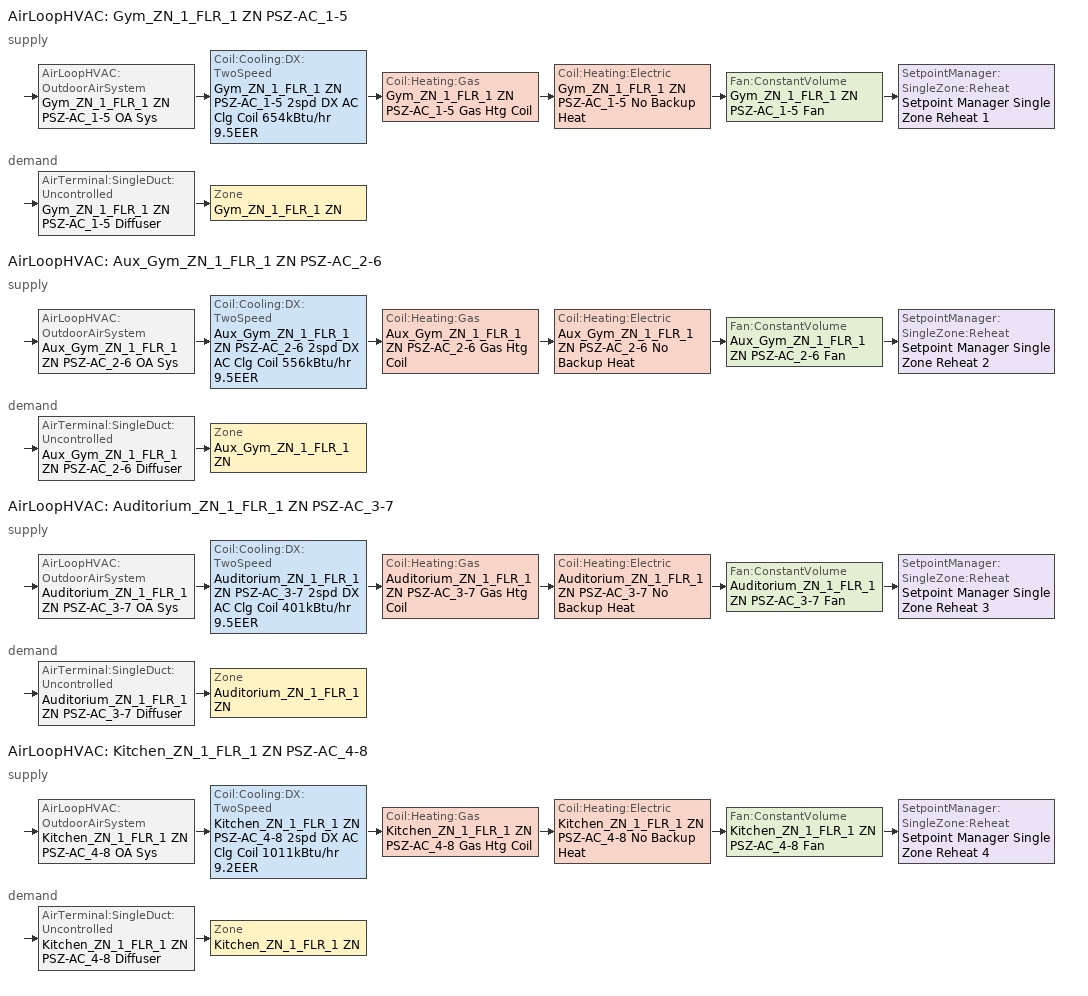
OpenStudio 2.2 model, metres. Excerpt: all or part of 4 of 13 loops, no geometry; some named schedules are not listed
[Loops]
AirLoopHVAC 'Gym_ZN_1_FLR_1 ZN PSZ-AC_1-5'
 supply: AirLoopHVAC:OutdoorAirSystem 'Gym_ZN_1_FLR_1 ZN PSZ-AC_1-5 OA Sys' > Coil:Cooling:DX:TwoSpeed 'Gym_ZN_1_FLR_1 ZN PSZ-AC_1-5 2spd DX AC Clg Coil 654kBtu/hr 9.5EER' > Coil:Heating:Gas 'Gym_ZN_1_FLR_1 ZN PSZ-AC_1-5 Gas Htg Coil' > Coil:Heating:Electric 'Gym_ZN_1_FLR_1 ZN PSZ-AC_1-5 No Backup Heat' > Fan:ConstantVolume 'Gym_ZN_1_FLR_1 ZN PSZ-AC_1-5 Fan' > SetpointManager:SingleZone:Reheat 'Setpoint Manager Single Zone Reheat 1'
 demand: AirTerminal:SingleDuct:Uncontrolled 'Gym_ZN_1_FLR_1 ZN PSZ-AC_1-5 Diffuser' > Zone 'Gym_ZN_1_FLR_1 ZN'
AirLoopHVAC 'Aux_Gym_ZN_1_FLR_1 ZN PSZ-AC_2-6'
 supply: AirLoopHVAC:OutdoorAirSystem 'Aux_Gym_ZN_1_FLR_1 ZN PSZ-AC_2-6 OA Sys' > Coil:Cooling:DX:TwoSpeed 'Aux_Gym_ZN_1_FLR_1 ZN PSZ-AC_2-6 2spd DX AC Clg Coil 556kBtu/hr 9.5EER' > Coil:Heating:Gas 'Aux_Gym_ZN_1_FLR_1 ZN PSZ-AC_2-6 Gas Htg Coil' > Coil:Heating:Electric 'Aux_Gym_ZN_1_FLR_1 ZN PSZ-AC_2-6 No Backup Heat' > Fan:ConstantVolume 'Aux_Gym_ZN_1_FLR_1 ZN PSZ-AC_2-6 Fan' > SetpointManager:SingleZone:Reheat 'Setpoint Manager Single Zone Reheat 2'
 demand: AirTerminal:SingleDuct:Uncontrolled 'Aux_Gym_ZN_1_FLR_1 ZN PSZ-AC_2-6 Diffuser' > Zone 'Aux_Gym_ZN_1_FLR_1 ZN'
AirLoopHVAC 'Auditorium_ZN_1_FLR_1 ZN PSZ-AC_3-7'
 supply: AirLoopHVAC:OutdoorAirSystem 'Auditorium_ZN_1_FLR_1 ZN PSZ-AC_3-7 OA Sys' > Coil:Cooling:DX:TwoSpeed 'Auditorium_ZN_1_FLR_1 ZN PSZ-AC_3-7 2spd DX AC Clg Coil 401kBtu/hr 9.5EER' > Coil:Heating:Gas 'Auditorium_ZN_1_FLR_1 ZN PSZ-AC_3-7 Gas Htg Coil' > Coil:Heating:Electric 'Auditorium_ZN_1_FLR_1 ZN PSZ-AC_3-7 No Backup Heat' > Fan:ConstantVolume 'Auditorium_ZN_1_FLR_1 ZN PSZ-AC_3-7 Fan' > SetpointManager:SingleZone:Reheat 'Setpoint Manager Single Zone Reheat 3'
 demand: AirTerminal:SingleDuct:Uncontrolled 'Auditorium_ZN_1_FLR_1 ZN PSZ-AC_3-7 Diffuser' > Zone 'Auditorium_ZN_1_FLR_1 ZN'
AirLoopHVAC 'Kitchen_ZN_1_FLR_1 ZN PSZ-AC_4-8'
 supply: AirLoopHVAC:OutdoorAirSystem 'Kitchen_ZN_1_FLR_1 ZN PSZ-AC_4-8 OA Sys' > Coil:Cooling:DX:TwoSpeed 'Kitchen_ZN_1_FLR_1 ZN PSZ-AC_4-8 2spd DX AC Clg Coil 1011kBtu/hr 9.2EER' > Coil:Heating:Gas 'Kitchen_ZN_1_FLR_1 ZN PSZ-AC_4-8 Gas Htg Coil' > Coil:Heating:Electric 'Kitchen_ZN_1_FLR_1 ZN PSZ-AC_4-8 No Backup Heat' > Fan:ConstantVolume 'Kitchen_ZN_1_FLR_1 ZN PSZ-AC_4-8 Fan' > SetpointManager:SingleZone:Reheat 'Setpoint Manager Single Zone Reheat 4'
 demand: AirTerminal:SingleDuct:Uncontrolled 'Kitchen_ZN_1_FLR_1 ZN PSZ-AC_4-8 Diffuser' > Zone 'Kitchen_ZN_1_FLR_1 ZN'
[Sizing:Zone] Zone Cooling Design Supply Air Temperature Input Method=SupplyAirTemperature; Zone Cooling Design Supply Air Temperature {C}=12.8; Zone Cooling Design Supply Air Temperature Difference {deltaC}=11.11; Zone Heating Design Supply Air Temperature Input Method=SupplyAirTemperature; Zone Heating Design Supply Air Temperature {C}=40; Zone Heating Design Supply Air Temperature Difference {deltaC}=11.11; Zone Cooling Design Supply Air Humidity Ratio {kg-H2O/kg-air}=0.0085; Zone Heating Design Supply Air Humidity Ratio {kg-H2O/kg-air}=0.008; Cooling Design Air Flow Method=DesignDay; Heating Design Air Flow Method=DesignDay; Account for Dedicated Outdoor Air System=No; Dedicated Outdoor Air System Control Strategy=NeutralSupplyAir; Dedicated Outdoor Air Low Setpoint Temperature for Design {C}=autosize; Dedicated Outdoor Air High Setpoint Temperature for Design {C}=autosize
Auditorium_ZN_1_FLR_1 ZN; Aux_Gym_ZN_1_FLR_1 ZN; Gym_ZN_1_FLR_1 ZN; Kitchen_ZN_1_FLR_1 ZN
[Zone equipment]
Auditorium_ZN_1_FLR_1 ZN: Auditorium_ZN_1_FLR_1 ZN PSZ-AC_3-7 Diffuser
Aux_Gym_ZN_1_FLR_1 ZN: Aux_Gym_ZN_1_FLR_1 ZN PSZ-AC_2-6 Diffuser
Gym_ZN_1_FLR_1 ZN: Gym_ZN_1_FLR_1 ZN PSZ-AC_1-5 Diffuser
Kitchen_ZN_1_FLR_1 ZN: Kitchen_ZN_1_FLR_1 ZN PSZ-AC_4-8 Diffuser, Kitchen_ZN_1_FLR_1 ZN Exhaust Fan
[AirLoopHVAC] Availability Schedule=SchoolSecondary HVACOperationSchd; Design Supply Air Flow Rate {m3/s}=AutoSize
Name | Availability Manager
Gym_ZN_1_FLR_1 ZN PSZ-AC_1-5 | Availability Manager Night Cycle 5
Aux_Gym_ZN_1_FLR_1 ZN PSZ-AC_2-6 | Availability Manager Night Cycle 6
Auditorium_ZN_1_FLR_1 ZN PSZ-AC_3-7 | Availability Manager Night Cycle 7
Kitchen_ZN_1_FLR_1 ZN PSZ-AC_4-8 | Availability Manager Night Cycle 8
[Sizing:System] Type of Load to Size On=Sensible; Design Outdoor Air Flow Rate {m3/s}=Autosize; Minimum System Air Flow Ratio=1; Preheat Design Temperature {C}=7; Preheat Design Humidity Ratio {kg-H2O/kg-Air}=0.008; Precool Design Temperature {C}=12.8; Precool Design Humidity Ratio {kg-H2O/kg-Air}=0.008; Central Cooling Design Supply Air Temperature {C}=12.8; Central Heating Design Supply Air Temperature {C}=40; Sizing Option=Coincident; 100% Outdoor Air in Cooling=No; 100% Outdoor Air in Heating=No; Central Cooling Design Supply Air Humidity Ratio {kg-H2O/kg-Air}=0.0085; Central Heating Design Supply Air Humidity Ratio {kg-H2O/kg-Air}=0.008; Cooling Design Air Flow Method=DesignDay; Cooling Design Air Flow Rate {m3/s}=0; Heating Design Air Flow Method=DesignDay; Heating Design Air Flow Rate {m3/s}=0; System Outdoor Air Method=ZoneSum; Zone Maximum Outdoor Air Fraction=1; Cooling Supply Air Flow Rate Per Floor Area {m3/s-m2}=0.00996765; Cooling Fraction of Autosized Cooling Supply Air Flow Rate=1; Cooling Supply Air Flow Rate Per Unit Cooling Capacity {m3/s-W}=3.94755e-05; Heating Supply Air Flow Rate Per Floor Area {m3/s-m2}=0.00996765; Heating Fraction of Autosized Heating Supply Air Flow Rate=1; Heating Fraction of Autosized Cooling Supply Air Flow Rate=1; Heating Supply Air Flow Rate Per Unit Heating Capacity {m3/s-W}=3.15882e-05; Cooling Design Capacity Method=CoolingDesignCapacity; Cooling Design Capacity {W}=autosize; Cooling Design Capacity Per Floor Area {W/m2}=234.7; Fraction of Autosized Cooling Design Capacity=1; Heating Design Capacity Method=HeatingDesignCapacity; Heating Design Capacity {W}=autosize; Heating Design Capacity Per Floor Area {W/m2}=157; Fraction of Autosized Heating Design Capacity=1; Central Cooling Capacity Control Method=OnOff
Gym_ZN_1_FLR_1 ZN PSZ-AC_1-5; Aux_Gym_ZN_1_FLR_1 ZN PSZ-AC_2-6; Auditorium_ZN_1_FLR_1 ZN PSZ-AC_3-7; Kitchen_ZN_1_FLR_1 ZN PSZ-AC_4-8
[Controller:OutdoorAir] Minimum Outdoor Air Flow Rate {m3/s}=0; Maximum Outdoor Air Flow Rate {m3/s}=Autosize; Economizer Control Type=NoEconomizer; Economizer Control Action Type=ModulateFlow; Economizer Maximum Limit Dry-Bulb Temperature {C}=28; Economizer Maximum Limit Enthalpy {J/kg}=64000; Economizer Minimum Limit Dry-Bulb Temperature {C}=-100; Lockout Type=LockoutWithCompressor; Minimum Limit Type=FixedMinimum; Minimum Outdoor Air Schedule=Always On Discrete; High Humidity Control=No; Heat Recovery Bypass Control Type=BypassWhenWithinEconomizerLimits
Name | Controller Mechanical Ventilation
Gym_ZN_1_FLR_1 ZN PSZ-AC_1-5 OA Sys Controller | Controller Mechanical Ventilation 1
Aux_Gym_ZN_1_FLR_1 ZN PSZ-AC_2-6 OA Sys Controller | Controller Mechanical Ventilation 2
Auditorium_ZN_1_FLR_1 ZN PSZ-AC_3-7 OA Sys Controller | Controller Mechanical Ventilation 3
Kitchen_ZN_1_FLR_1 ZN PSZ-AC_4-8 OA Sys Controller | Controller Mechanical Ventilation 4
[Controller:MechanicalVentilation] Availability Schedule=Always On Discrete; System Outdoor Air Method=ZoneSum
Controller Mechanical Ventilation 1; Controller Mechanical Ventilation 2; Controller Mechanical Ventilation 3; Controller Mechanical Ventilation 4
[AirLoopHVAC:OutdoorAirSystem]
Name | Controller
Gym_ZN_1_FLR_1 ZN PSZ-AC_1-5 OA Sys | Gym_ZN_1_FLR_1 ZN PSZ-AC_1-5 OA Sys Controller
Aux_Gym_ZN_1_FLR_1 ZN PSZ-AC_2-6 OA Sys | Aux_Gym_ZN_1_FLR_1 ZN PSZ-AC_2-6 OA Sys Controller
Auditorium_ZN_1_FLR_1 ZN PSZ-AC_3-7 OA Sys | Auditorium_ZN_1_FLR_1 ZN PSZ-AC_3-7 OA Sys Controller
Kitchen_ZN_1_FLR_1 ZN PSZ-AC_4-8 OA Sys | Kitchen_ZN_1_FLR_1 ZN PSZ-AC_4-8 OA Sys Controller
[AvailabilityManager:NightCycle] Control Type=CycleOnAny; Thermostat Tolerance {deltaC}=1; Cycling Run Time {s}=3600
Availability Manager Night Cycle 5; Availability Manager Night Cycle 6; Availability Manager Night Cycle 7; Availability Manager Night Cycle 8
[SetpointManager:SingleZone:Reheat] Minimum Supply Air Temperature {C}=10; Maximum Supply Air Temperature {C}=50
Name | Control Zone
Setpoint Manager Single Zone Reheat 1 | Gym_ZN_1_FLR_1 ZN
Setpoint Manager Single Zone Reheat 2 | Aux_Gym_ZN_1_FLR_1 ZN
Setpoint Manager Single Zone Reheat 3 | Auditorium_ZN_1_FLR_1 ZN
Setpoint Manager Single Zone Reheat 4 | Kitchen_ZN_1_FLR_1 ZN
[Fan:ConstantVolume] Availability Schedule=SchoolSecondary HVACOperationSchd; Pressure Rise {Pa}=1018.77; Maximum Flow Rate {m3/s}=AutoSize
Name | Fan Efficiency | Motor Efficiency
Gym_ZN_1_FLR_1 ZN PSZ-AC_1-5 Fan; Aux_Gym_ZN_1_FLR_1 ZN PSZ-AC_2-6 Fan | 0.5915 | 0.91
Auditorium_ZN_1_FLR_1 ZN PSZ-AC_3-7 Fan | 0.58175 | 0.895
Kitchen_ZN_1_FLR_1 ZN PSZ-AC_4-8 Fan | 0.6045 | 0.93
[Coil:Heating:Gas] Availability Schedule=Always On Discrete; Gas Burner Efficiency=0.8; Nominal Capacity {W}=AutoSize; Parasitic Electric Load {W}=0; Parasitic Gas Load {W}=0
Gym_ZN_1_FLR_1 ZN PSZ-AC_1-5 Gas Htg Coil; Aux_Gym_ZN_1_FLR_1 ZN PSZ-AC_2-6 Gas Htg Coil; Auditorium_ZN_1_FLR_1 ZN PSZ-AC_3-7 Gas Htg Coil; Kitchen_ZN_1_FLR_1 ZN PSZ-AC_4-8 Gas Htg Coil
[Coil:Heating:Electric] Availability Schedule=Always Off Discrete; Nominal Capacity {W}=0
Gym_ZN_1_FLR_1 ZN PSZ-AC_1-5 No Backup Heat; Aux_Gym_ZN_1_FLR_1 ZN PSZ-AC_2-6 No Backup Heat; Auditorium_ZN_1_FLR_1 ZN PSZ-AC_3-7 No Backup Heat; Kitchen_ZN_1_FLR_1 ZN PSZ-AC_4-8 No Backup Heat
[Coil:Cooling:DX:TwoSpeed] Availability Schedule=Always On Discrete; Rated High Speed Total Cooling Capacity {W}=Autosize; Rated High Speed Sensible Heat Ratio=Autosize; Rated High Speed Air Flow Rate {m3/s}=Autosize; Rated Low Speed Total Cooling Capacity {W}=Autosize; Rated Low Speed Sensible Heat Ratio=0.69; Condenser Type=AirCooled; High Speed Evaporative Condenser Effectiveness=0; High Speed Evaporative Condenser Air Flow Rate {m3/s}=Autosize; High Speed Evaporative Condenser Pump Rated Power Consumption {W}=Autosize; Low Speed Evaporative Condenser Effectiveness=0; Low Speed Evaporative Condenser Air Flow Rate {m3/s}=Autosize; Low Speed Evaporative Condenser Pump Rated Power Consumption {W}=Autosize; Basin Heater Capacity {W/K}=10; Basin Heater Setpoint Temperature {C}=2
Name | Rated High Speed COP {W/W} | Total Cooling Capacity Function of Temperature Curve | Total Cooling Capacity Function of Flow Fraction Curve | Energy Input Ratio Function of Temperature Curve | Energy Input Ratio Function of Flow Fraction Curve | Part Load Fraction Correlation Curve | Rated Low Speed COP {W/W} | Low Speed Total Cooling Capacity Function of Temperature Curve | Low Speed Energy Input Ratio Function of Temperature Curve
Gym_ZN_1_FLR_1 ZN PSZ-AC_1-5 2spd DX AC Clg Coil 654kBtu/hr 9.5EER | 3.6982 | CoilClgDXQRatio_fTwbToadbSI 6 | CoilClgDXSnglQRatio_fCFMRatio 3 | CoilClgDXEIRRatio_fTwbToadbSI 6 | CoilClgDXSnglEIRRatio_fCFMRatio 3 | CoilClgDXEIRRatio_fQFrac 3 | 3.6982 | CoilClgDXQRatio_fTwbToadbSI 7 | CoilClgDXEIRRatio_fTwbToadbSI 7
Aux_Gym_ZN_1_FLR_1 ZN PSZ-AC_2-6 2spd DX AC Clg Coil 556kBtu/hr 9.5EER | 3.62511 | CoilClgDXQRatio_fTwbToadbSI 2 | CoilClgDXSnglQRatio_fCFMRatio 1 | CoilClgDXEIRRatio_fTwbToadbSI 2 | CoilClgDXSnglEIRRatio_fCFMRatio 1 | CoilClgDXEIRRatio_fQFrac 1 | 3.62511 | CoilClgDXQRatio_fTwbToadbSI 3 | CoilClgDXEIRRatio_fTwbToadbSI 3
Auditorium_ZN_1_FLR_1 ZN PSZ-AC_3-7 2spd DX AC Clg Coil 401kBtu/hr 9.5EER | 3.50959 | CoilClgDXQRatio_fTwbToadbSI | CoilClgDXSnglQRatio_fCFMRatio | CoilClgDXEIRRatio_fTwbToadbSI | CoilClgDXSnglEIRRatio_fCFMRatio | CoilClgDXEIRRatio_fQFrac | 3.50959 | CoilClgDXQRatio_fTwbToadbSI 1 | CoilClgDXEIRRatio_fTwbToadbSI 1
Kitchen_ZN_1_FLR_1 ZN PSZ-AC_4-8 2spd DX AC Clg Coil 1011kBtu/hr 9.2EER | 3.83913 | CoilClgDXQRatio_fTwbToadbSI 8 | CoilClgDXSnglQRatio_fCFMRatio 4 | CoilClgDXEIRRatio_fTwbToadbSI 8 | CoilClgDXSnglEIRRatio_fCFMRatio 4 | CoilClgDXEIRRatio_fQFrac 4 | 3.83913 | CoilClgDXQRatio_fTwbToadbSI 9 | CoilClgDXEIRRatio_fTwbToadbSI 9
[AirTerminal:SingleDuct:Uncontrolled] Availability Schedule=Always On Discrete; Maximum Air Flow Rate {m3/s}=AutoSize
Gym_ZN_1_FLR_1 ZN PSZ-AC_1-5 Diffuser; Aux_Gym_ZN_1_FLR_1 ZN PSZ-AC_2-6 Diffuser; Auditorium_ZN_1_FLR_1 ZN PSZ-AC_3-7 Diffuser; Kitchen_ZN_1_FLR_1 ZN PSZ-AC_4-8 Diffuser
[Fan:ZoneExhaust]
Kitchen_ZN_1_FLR_1 ZN Exhaust Fan: Availability Schedule=SchoolSecondary Kitchen_Exhaust_SCH; Fan Efficiency=0.0660786; Pressure Rise {Pa}=124.544; Maximum Flow Rate {m3/s}=2.54852; Flow Fraction Schedule=SchoolSecondary Kitchen_Exhaust_SCH_DCV; System Availability Manager Coupling Mode=Decoupled; Balanced Exhaust Fraction Schedule=SchoolSecondary Kitchen Exhaust Fan Balanced Exhaust Fraction Schedule
[Refrigeration:Case] Availability Schedule=Always On Discrete; Zone=Kitchen_ZN_1_FLR_1 ZN; Rated Ambient Temperature {C}=23.8889; Rated Ambient Relative Humidity {percent}=55; Rated Total Cooling Capacity per Unit Length {W/m}=734; Case Length {m}=7.32; Latent Case Credit Curve Type=CaseTemperatureMethod; Standard Case Lighting Power per Unit Length {W/m}=33; Case Lighting Schedule=SchoolSecondary BLDG_LIGHT_SCH; Fraction of Lighting Energy to Case=1; Anti-Sweat Heater Control Type=None; Humidity at Zero Anti-Sweat Heater Energy {percent}=0; Case Height {m}=0; Defrost Energy Correction Curve Type=None; Refrigerated Case Restocking Schedule=SchoolSecondary Kitchen_ZN_1_FLR_1_Case:1_WALKINFREEZER_WalkInStockingSched
Name | Rated Latent Heat Ratio | Rated Runtime Fraction | Case Operating Temperature {C} | Latent Case Credit Curve | Standard Case Fan Power per Unit Length {W/m} | Operating Case Fan Power per Unit Length {W/m} | Fraction of Anti-Sweat Heater Energy to Case | Case Defrost Power per Unit Length {W/m} | Case Defrost Type | Case Defrost Schedule | Case Defrost Drip-Down Schedule | Under Case HVAC Return Air Fraction | Case Credit Fraction Schedule
Kitchen_ZN_1_FLR_1 ZN Walkin Freezer | 0.1 | 0.4 | -23 | Single Shelf Horizontal Latent Energy Multiplier_After2004 | 68.3 | 68.3 | 0 | 410 | Electric | Refrigeration Defrost Schedule | Refrigeration Defrost DripDown Schedule | 0 | Refrigeration Case Credit Schedule
Kitchen_ZN_1_FLR_1 ZN Display Case | 0.08 | 0.85 | 2 | Multi Shelf Vertical Latent Energy Multiplier | 55 | 55 | 0.2 | 0 | OffCycle | Refrigeration Defrost Schedule 1 |  | 0.05
[Refrigeration:Condenser:AirCooled] Rated Subcooling Temperature Difference {deltaC}=0; Condenser Fan Speed Control Type=VariableSpeed; Rated Fan Power {W}=750; Minimum Fan Air Flow Ratio=0.25
Name | Rated Effective Total Heat Rejection Rate Curve
Refrigeration Condenser Air Cooled 1 | Refrigeration Condenser Air Cooled HR Curve
Refrigeration Condenser Air Cooled 2 | Refrigeration Condenser Air Cooled HR Curve 1
[Refrigeration:System] Minimum Condensing Temperature {C}=21; Refrigeration System Working Fluid Type=R404a; Suction Temperature Control Type=ConstantSuctionTemperature; Suction Piping Zone=Kitchen_ZN_1_FLR_1 ZN
Name | Refrigeration Condenser
Refrigeration System 1 | Refrigeration Condenser Air Cooled 1
Refrigeration System 2 | Refrigeration Condenser Air Cooled 2
[Schedule:Ruleset]
Name | Default Day Schedule | Summer Design Day Schedule | Winter Design Day Schedule
SchoolSecondary BLDG_LIGHT_SCH | SchoolSecondary BLDG_LIGHT_SCH Default | SchoolSecondary BLDG_LIGHT_SCH Summer Design Day | SchoolSecondary BLDG_LIGHT_SCH Winter Design Day
SchoolSecondary HVACOperationSchd | SchoolSecondary HVACOperationSchd Default | SchoolSecondary HVACOperationSchd Summer Design Day | SchoolSecondary HVACOperationSchd Winter Design Day
SchoolSecondary Kitchen_Exhaust_SCH | SchoolSecondary Kitchen_Exhaust_SCH Default | SchoolSecondary Kitchen_Exhaust_SCH Summer Design Day | SchoolSecondary Kitchen_Exhaust_SCH Winter Design Day
SchoolSecondary Kitchen_Exhaust_SCH_DCV | SchoolSecondary Kitchen_Exhaust_SCH_DCV Default | SchoolSecondary Kitchen_Exhaust_SCH_DCV Summer Design Day | SchoolSecondary Kitchen_Exhaust_SCH_DCV Winter Design Day
SchoolSecondary Kitchen Exhaust Fan Balanced Exhaust Fraction Schedule | SchoolSecondary Kitchen Exhaust Fan Balanced Exhaust Fraction Schedule Default | SchoolSecondary Kitchen Exhaust Fan Balanced Exhaust Fraction Schedule Summer Design Day | SchoolSecondary Kitchen Exhaust Fan Balanced Exhaust Fraction Schedule Winter Design Day
Refrigeration Defrost Schedule | Refrigeration Defrost Schedule Default
Refrigeration Defrost DripDown Schedule | Refrigeration Defrost DripDown Schedule Default
Refrigeration Case Credit Schedule | Refrigeration Case Credit Schedule Default
SchoolSecondary Kitchen_ZN_1_FLR_1_Case:1_WALKINFREEZER_WalkInStockingSched | SchoolSecondary Kitchen_ZN_1_FLR_1_Case:1_WALKINFREEZER_WalkInStockingSched Default | SchoolSecondary Kitchen_ZN_1_FLR_1_Case:1_WALKINFREEZER_WalkInStockingSched Summer Design Day | SchoolSecondary Kitchen_ZN_1_FLR_1_Case:1_WALKINFREEZER_WalkInStockingSched Winter Design Day
Refrigeration Defrost Schedule 1 | Refrigeration Defrost Schedule Default 1
[Schedule:Day]
SchoolSecondary HVACOperationSchd Default; SchoolSecondary Kitchen_Exhaust_SCH Default; SchoolSecondary Kitchen Exhaust Fan Balanced Exhaust Fraction Schedule Default: 24, 0, 0
SchoolSecondary HVACOperationSchd Winter Design Day; SchoolSecondary HVACOperationSchd Summer Design Day: 7, 0, 0, 21, 0, 1, 24, 0, 0
SchoolSecondary Kitchen_Exhaust_SCH Winter Design Day; SchoolSecondary Kitchen_Exhaust_SCH Summer Design Day: 8, 0, 0, 21, 0, 1, 24, 0, 0
SchoolSecondary Kitchen_Exhaust_SCH_DCV Default; SchoolSecondary Kitchen_Exhaust_SCH_DCV Winter Design Day; SchoolSecondary Kitchen_Exhaust_SCH_DCV Summer Design Day: 24, 0, 1
SchoolSecondary Kitchen Exhaust Fan Balanced Exhaust Fraction Schedule Winter Design Day; SchoolSecondary Kitchen Exhaust Fan Balanced Exhaust Fraction Schedule Summer Design Day: 8, 0, 0, 21, 0, 0.746296, 24, 0, 0
[Schedule:Rule] Date Specification Type=DateRange; Start Day=1
Name | Schedule Ruleset | Rule Order | Day Schedule | Apply Monday | Apply Tuesday | Apply Wednesday | Apply Thursday | Apply Friday | Start Month | End Month | End Day | Apply Sunday | Apply Saturday
Schedule Rule 88 | SchoolSecondary HVACOperationSchd | 0 | SchoolSecondary HVACOperationSchd WntrDsn|SmrDsn|Wkdy Day | Yes | Yes | Yes | Yes | Yes | 1 | 12 | 31
Schedule Rule 90 | SchoolSecondary Kitchen_Exhaust_SCH | 4 | SchoolSecondary Kitchen_Exhaust_SCH Wkdy Day | Yes | Yes | Yes | Yes | Yes | 1 | 6 | 30
Schedule Rule 91 | SchoolSecondary Kitchen_Exhaust_SCH | 3 | SchoolSecondary Kitchen_Exhaust_SCH Wknd Day |  |  |  |  |  | 1 | 6 | 30 | Yes | Yes
Schedule Rule 92 | SchoolSecondary Kitchen_Exhaust_SCH | 2 | SchoolSecondary Kitchen_Exhaust_SCH Wkdy Day 1 | Yes | Yes | Yes | Yes | Yes | 7 | 9 | 1
Schedule Rule 93 | SchoolSecondary Kitchen_Exhaust_SCH | 1 | SchoolSecondary Kitchen_Exhaust_SCH Wknd Day 1 |  |  |  |  |  | 7 | 9 | 1 | Yes | Yes
Schedule Rule 94 | SchoolSecondary Kitchen_Exhaust_SCH | 0 | SchoolSecondary Kitchen_Exhaust_SCH Wkdy Day 2 | Yes | Yes | Yes | Yes | Yes | 9 | 12 | 31
Schedule Rule 95 | SchoolSecondary Kitchen Exhaust Fan Balanced Exhaust Fraction Schedule | 4 | SchoolSecondary Kitchen Exhaust Fan Balanced Exhaust Fraction Schedule Wkdy Day | Yes | Yes | Yes | Yes | Yes | 1 | 6 | 30
[Curve:Biquadratic] Minimum Value of x=13.89; Maximum Value of x=25; Minimum Value of y=23.89; Maximum Value of y=46.11; Minimum Curve Output=0.77
Name | Coefficient1 Constant | Coefficient2 x | Coefficient3 x**2 | Coefficient4 y | Coefficient5 y**2 | Coefficient6 x*y | Maximum Curve Output
CoilClgDXQRatio_fTwbToadbSI; CoilClgDXQRatio_fTwbToadbSI 1; CoilClgDXQRatio_fTwbToadbSI 2; CoilClgDXQRatio_fTwbToadbSI 3; CoilClgDXQRatio_fTwbToadbSI 6; CoilClgDXQRatio_fTwbToadbSI 7; CoilClgDXQRatio_fTwbToadbSI 8; CoilClgDXQRatio_fTwbToadbSI 9 | 0.86779 | 0.014245 | 0.000554 | -0.007569 | 3.2e-05 | -0.000191 | 1.29
CoilClgDXEIRRatio_fTwbToadbSI; CoilClgDXEIRRatio_fTwbToadbSI 1; CoilClgDXEIRRatio_fTwbToadbSI 2; CoilClgDXEIRRatio_fTwbToadbSI 3; CoilClgDXEIRRatio_fTwbToadbSI 6; CoilClgDXEIRRatio_fTwbToadbSI 7; CoilClgDXEIRRatio_fTwbToadbSI 8; CoilClgDXEIRRatio_fTwbToadbSI 9 | 0.116709 | 0.028458 | -0.000411 | 0.021422 | 0.000162 | -0.00068 | 1.33
[Curve:Quadratic]
Name | Coefficient1 Constant | Coefficient2 x | Coefficient3 x**2 | Minimum Value of x | Maximum Value of x
CoilClgDXSnglQRatio_fCFMRatio; CoilClgDXSnglQRatio_fCFMRatio 1; CoilClgDXSnglQRatio_fCFMRatio 3; CoilClgDXSnglQRatio_fCFMRatio 4 | 0.8 | 0.2 | 0 | 0.5 | 1.5
CoilClgDXSnglEIRRatio_fCFMRatio; CoilClgDXSnglEIRRatio_fCFMRatio 1; CoilClgDXSnglEIRRatio_fCFMRatio 3; CoilClgDXSnglEIRRatio_fCFMRatio 4 | 1.156 | -0.1816 | 0.0256 | 0 | 1
[Schedule:Constant]
Name | Value
Always On Discrete | 1
Always Off Discrete | 0
[Curve:Cubic]
Name | Coefficient1 Constant | Coefficient2 x | Coefficient3 x**2 | Coefficient4 x**3 | Minimum Value of x | Maximum Value of x | Minimum Curve Output | Maximum Curve Output
Single Shelf Horizontal Latent Energy Multiplier_After2004 | 0.0236 | 0.0006 | 0 | 0 | -35 | 20
Multi Shelf Vertical Latent Energy Multiplier | 0.0265263 | 0.00107803 | -6.02558e-05 | 1.23732e-06 | -35 | 20
CoilClgDXEIRRatio_fQFrac; CoilClgDXEIRRatio_fQFrac 1; CoilClgDXEIRRatio_fQFrac 3; CoilClgDXEIRRatio_fQFrac 4 | 0 | 5.1091 | -8.5515 | 4.4744 | 0.7 | 1 | 0.92 | 1
[Curve:Linear] Coefficient1 Constant=0; Coefficient2 x=22000; Minimum Value of x=5; Maximum Value of x=22.2
Refrigeration Condenser Air Cooled HR Curve; Refrigeration Condenser Air Cooled HR Curve 1
